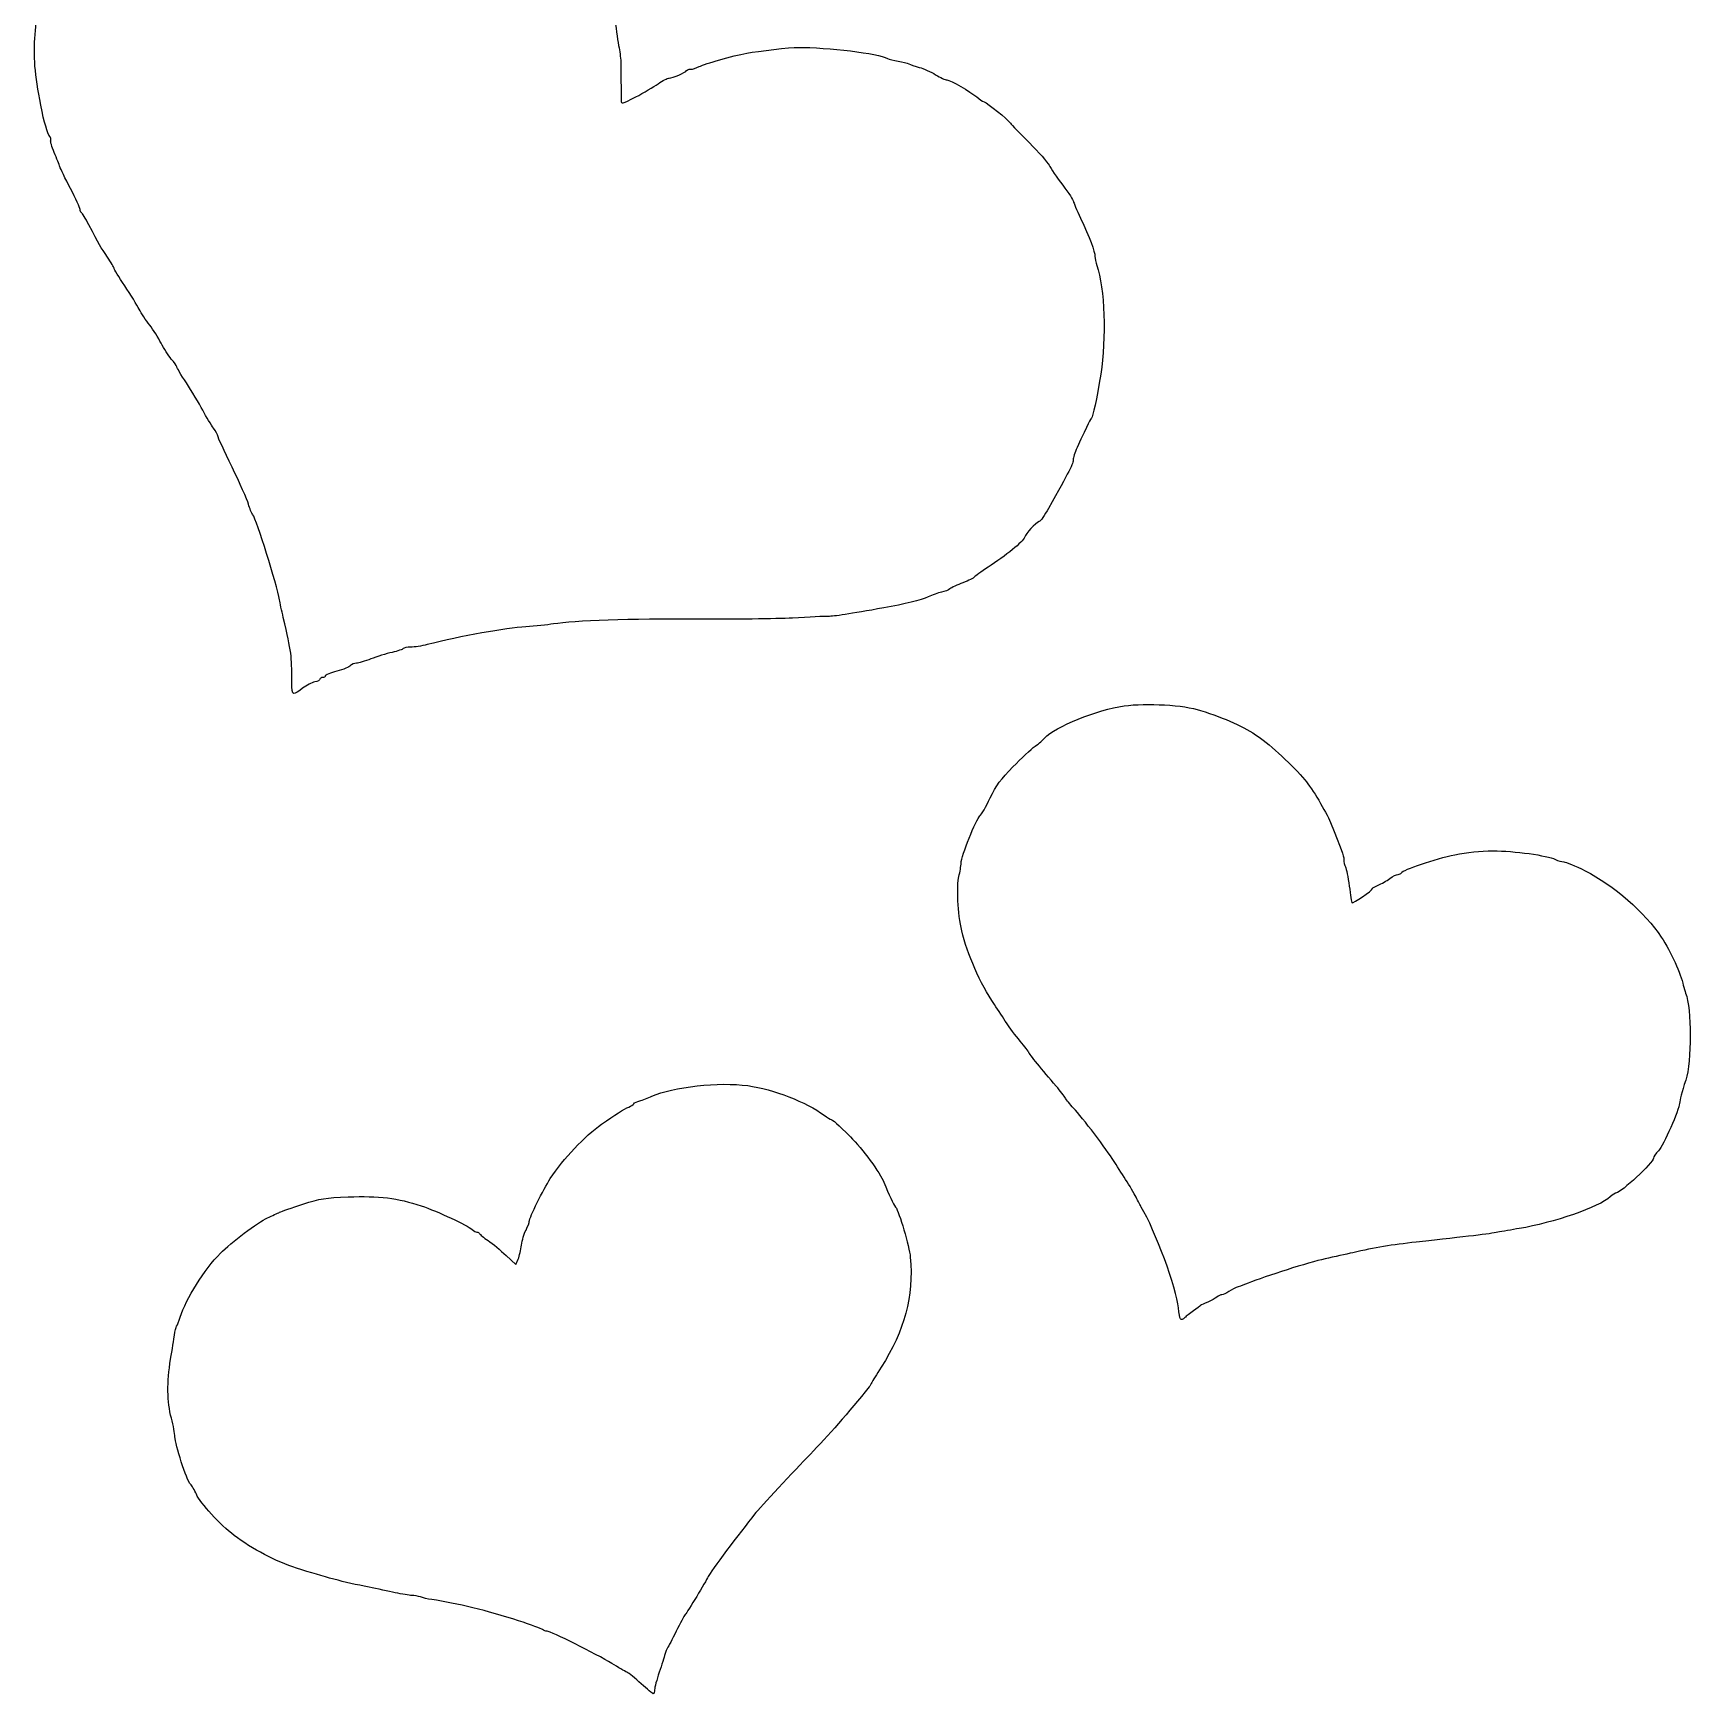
# Model space of a CAD drawing. Header units: centimetres. Extents: x -7.4 to 4.1, y -10.7 to 15.8.
# Drawn here: x -4.11 to 2.7, y -10.29 to -3.47 of the extents above; entities that cross this region are included whole.
import ezdxf

# ---------------------------------------------------------------- set-up
doc = ezdxf.new("R2010")
doc.units = ezdxf.units.CM
doc.header["$MEASUREMENT"] = 0
doc.layers.add('Layer 1', color=7, linetype='Continuous')

msp = doc.modelspace()

# ---------------------------------------------------------------- linework, layer by layer
at = {"layer": 'Layer 1'}
for points, knots in [([(-3.00764, -6.15999), (-2.99207, -6.14821), (-2.96975, -6.13646), (-2.95803, -6.13389), (-2.95803, -6.13389), (-2.94631, -6.13132), (-2.93673, -6.12617), (-2.93673, -6.12245), (-2.93673, -6.12245), (-2.93673, -6.11872), (-2.93177, -6.11568), (-2.9257, -6.11568), (-2.9257, -6.11568), (-2.91964, -6.11568), (-2.91468, -6.11274), (-2.91468, -6.10915), (-2.91468, -6.10915), (-2.91468, -6.10555), (-2.89318, -6.09679), (-2.8669, -6.08968), (-2.8669, -6.08968), (-2.84062, -6.08257), (-2.81541, -6.07228), (-2.81088, -6.06682), (-2.81088, -6.06682), (-2.80634, -6.06135), (-2.7956, -6.05689), (-2.787, -6.05691), (-2.787, -6.05691), (-2.7784, -6.05692), (-2.75152, -6.04896), (-2.72726, -6.03923), (-2.72726, -6.03923), (-2.70301, -6.0295), (-2.664, -6.01735), (-2.64056, -6.01223), (-2.64056, -6.01223), (-2.61713, -6.00711), (-2.59627, -6.00018), (-2.5942, -5.99683), (-2.5942, -5.99683), (-2.59212, -5.99348), (-2.57844, -5.99074), (-2.56379, -5.99074), (-2.56379, -5.99074), (-2.54913, -5.99074), (-2.51873, -5.98611), (-2.49624, -5.98046), (-2.49624, -5.98046), (-2.35858, -5.94588), (-2.17202, -5.91199), (-2.09153, -5.90696), (-2.09153, -5.90696), (-2.05313, -5.90455), (-2.00186, -5.8994), (-1.97761, -5.89551), (-1.97761, -5.89551), (-1.8932, -5.88196), (-1.65984, -5.8743), (-1.38965, -5.87622), (-1.38965, -5.87622), (-1.24009, -5.87728), (-1.06315, -5.87502), (-0.99645, -5.87119), (-0.99645, -5.87119), (-0.92975, -5.86735), (-0.86369, -5.86439), (-0.84964, -5.8646), (-0.84964, -5.8646), (-0.82769, -5.86493), (-0.7613, -5.85471), (-0.62162, -5.82951), (-0.62162, -5.82951), (-0.53679, -5.8142), (-0.46827, -5.7971), (-0.43972, -5.7841), (-0.43972, -5.7841), (-0.42254, -5.77628), (-0.39774, -5.76786), (-0.3846, -5.76538), (-0.3846, -5.76538), (-0.37146, -5.76291), (-0.35575, -5.75663), (-0.34969, -5.75143), (-0.34969, -5.75143), (-0.34363, -5.74623), (-0.31971, -5.7349), (-0.29654, -5.72624), (-0.29654, -5.72624), (-0.27338, -5.71759), (-0.25236, -5.70717), (-0.24984, -5.70309), (-0.24984, -5.70309), (-0.24732, -5.69901), (-0.22198, -5.68076), (-0.19354, -5.66252), (-0.19354, -5.66252), (-0.12106, -5.61607), (-0.04943, -5.55736), (-0.04388, -5.53988), (-0.04388, -5.53988), (-0.03857, -5.52315), (0.00178, -5.47998), (0.01646, -5.47533), (0.01646, -5.47533), (0.02179, -5.47364), (0.03906, -5.44918), (0.05483, -5.42098), (0.05483, -5.42098), (0.1391, -5.27025), (0.15821, -5.23268), (0.1566, -5.22093), (0.1566, -5.22093), (0.15563, -5.21383), (0.1625, -5.19148), (0.17188, -5.17127), (0.17188, -5.17127), (0.21921, -5.06926), (0.22696, -5.05339), (0.23106, -5.05), (0.23106, -5.05), (0.23735, -5.0448), (0.2525, -4.97288), (0.269, -4.86993), (0.269, -4.86993), (0.29285, -4.7211), (0.28556, -4.5156), (0.25312, -4.42255), (0.25312, -4.42255), (0.249, -4.41072), (0.24562, -4.39416), (0.24562, -4.38575), (0.24562, -4.38575), (0.24562, -4.36649), (0.22307, -4.30696), (0.18609, -4.22858), (0.18609, -4.22858), (0.17033, -4.19517), (0.15743, -4.16425), (0.15743, -4.15987), (0.15743, -4.15987), (0.15743, -4.15549), (0.13752, -4.12548), (0.11319, -4.09319), (0.11319, -4.09319), (0.08885, -4.0609), (0.06361, -4.02402), (0.05709, -4.01123), (0.05709, -4.01123), (0.05057, -3.99845), (0.01429, -3.95718), (-0.02353, -3.91952), (-0.02353, -3.91952), (-0.06136, -3.88186), (-0.09647, -3.84536), (-0.10157, -3.83841), (-0.10157, -3.83841), (-0.11353, -3.8221), (-0.19561, -3.75579), (-0.21002, -3.7508), (-0.21002, -3.7508), (-0.2161, -3.7487), (-0.22934, -3.73978), (-0.23945, -3.73098), (-0.23945, -3.73098), (-0.26552, -3.70829), (-0.34855, -3.66094), (-0.36226, -3.66094), (-0.36226, -3.66094), (-0.3686, -3.66094), (-0.38954, -3.65124), (-0.40879, -3.6394), (-0.40879, -3.6394), (-0.42804, -3.62755), (-0.45817, -3.61401), (-0.47575, -3.60931), (-0.47575, -3.60931), (-0.49332, -3.60461), (-0.51279, -3.59817), (-0.51901, -3.59501), (-0.51901, -3.59501), (-0.52523, -3.59185), (-0.54495, -3.58679), (-0.56283, -3.58377), (-0.56283, -3.58377), (-0.5807, -3.58074), (-0.60042, -3.57554), (-0.60664, -3.57219), (-0.60664, -3.57219), (-0.64385, -3.55219), (-0.8511, -3.52675), (-0.9744, -3.52705), (-0.9744, -3.52705), (-1.00466, -3.52712), (-1.13658, -3.54219), (-1.18386, -3.55097), (-1.18386, -3.55097), (-1.24407, -3.56216), (-1.35465, -3.59342), (-1.37953, -3.60628), (-1.37953, -3.60628), (-1.39076, -3.61209), (-1.40645, -3.61684), (-1.41439, -3.61684), (-1.41439, -3.61684), (-1.42234, -3.61684), (-1.42995, -3.61932), (-1.4313, -3.62235), (-1.4313, -3.62235), (-1.43498, -3.63064), (-1.48745, -3.65359), (-1.50271, -3.65359), (-1.50271, -3.65359), (-1.51005, -3.65359), (-1.53046, -3.66402), (-1.54807, -3.67677), (-1.54807, -3.67677), (-1.56567, -3.68953), (-1.60713, -3.71388), (-1.6402, -3.73089), (-1.6402, -3.73089), (-1.69644, -3.75983), (-1.70031, -3.76082), (-1.7001, -3.74629), (-1.7001, -3.74629), (-1.69998, -3.73775), (-1.70017, -3.7043), (-1.70053, -3.67196), (-1.70053, -3.67196), (-1.70088, -3.63962), (-1.70119, -3.60324), (-1.70121, -3.59111), (-1.70121, -3.59111), (-1.70123, -3.57899), (-1.70456, -3.55088), (-1.70861, -3.52864), (-1.70861, -3.52864), (-1.71265, -3.50641), (-1.71992, -3.4568), (-1.72475, -3.4184), (-1.72475, -3.4184), (-1.72958, -3.38), (-1.73639, -3.34489), (-1.7399, -3.34038), (-1.7399, -3.34038), (-1.7434, -3.33587), (-1.75635, -3.29618), (-1.76869, -3.25219), (-1.76869, -3.25219), (-1.78102, -3.20819), (-1.80394, -3.14573), (-1.81961, -3.11339), (-1.81961, -3.11339), (-1.83529, -3.08106), (-1.85309, -3.04223), (-1.85917, -3.02711), (-1.85917, -3.02711), (-1.86525, -3.01199), (-1.88008, -2.98719), (-1.89212, -2.97199), (-1.89212, -2.97199), (-1.90416, -2.95679), (-1.92336, -2.92738), (-1.93479, -2.90663), (-1.93479, -2.90663), (-1.96277, -2.85582), (-2.06898, -2.73914), (-2.16981, -2.64846), (-2.16981, -2.64846), (-2.20349, -2.61816), (-2.39703, -2.49971), (-2.41285, -2.49971), (-2.41285, -2.49971), (-2.41473, -2.49971), (-2.42467, -2.49309), (-2.43495, -2.48501), (-2.43495, -2.48501), (-2.44523, -2.47692), (-2.45865, -2.47031), (-2.46478, -2.47031), (-2.46478, -2.47031), (-2.4709, -2.47031), (-2.49278, -2.46217), (-2.5134, -2.45221), (-2.5134, -2.45221), (-2.53401, -2.44226), (-2.55914, -2.43228), (-2.56925, -2.43005), (-2.56925, -2.43005), (-2.77338, -2.38482), (-2.81553, -2.37968), (-2.94523, -2.38419), (-2.94523, -2.38419), (-3.07108, -2.38856), (-3.11469, -2.39497), (-3.2134, -2.42357), (-3.2134, -2.42357), (-3.24632, -2.43311), (-3.27701, -2.44091), (-3.28159, -2.44091), (-3.28159, -2.44091), (-3.28617, -2.44091), (-3.31381, -2.45207), (-3.343, -2.46571), (-3.343, -2.46571), (-3.37219, -2.47935), (-3.40491, -2.49258), (-3.41572, -2.49511), (-3.41572, -2.49511), (-3.42652, -2.49764), (-3.44528, -2.50963), (-3.45741, -2.52175), (-3.45741, -2.52175), (-3.46954, -2.53388), (-3.48224, -2.54381), (-3.48564, -2.54381), (-3.48564, -2.54381), (-3.48903, -2.54381), (-3.509, -2.55538), (-3.53001, -2.56953), (-3.53001, -2.56953), (-3.55102, -2.58368), (-3.57082, -2.59527), (-3.57401, -2.59529), (-3.57401, -2.59529), (-3.5772, -2.59531), (-3.59206, -2.60606), (-3.60702, -2.61917), (-3.60702, -2.61917), (-3.62199, -2.63229), (-3.65571, -2.65956), (-3.68195, -2.67977), (-3.68195, -2.67977), (-3.70819, -2.69998), (-3.72984, -2.72065), (-3.73007, -2.72571), (-3.73007, -2.72571), (-3.73029, -2.73076), (-3.73296, -2.73493), (-3.73599, -2.73499), (-3.73599, -2.73499), (-3.7447, -2.73513), (-3.80397, -2.79228), (-3.80397, -2.80053), (-3.80397, -2.80053), (-3.80397, -2.80853), (-3.84652, -2.87327), (-3.8598, -2.88549), (-3.8598, -2.88549), (-3.86424, -2.88957), (-3.87525, -2.90531), (-3.88429, -2.92047), (-3.88429, -2.92047), (-3.89332, -2.93563), (-3.90536, -2.94803), (-3.91105, -2.94803), (-3.91105, -2.94803), (-3.91673, -2.94803), (-3.93303, -2.97035), (-3.94726, -2.99764), (-3.94726, -2.99764), (-3.9615, -3.02492), (-3.98631, -3.0704), (-4.00238, -3.0987), (-4.00238, -3.0987), (-4.05286, -3.18753), (-4.06069, -3.20333), (-4.05639, -3.20763), (-4.05639, -3.20763), (-4.05088, -3.21314), (-4.06846, -3.28611), (-4.07529, -3.28611), (-4.07529, -3.28611), (-4.08, -3.28611), (-4.10235, -3.37955), (-4.09996, -3.38928), (-4.09996, -3.38928), (-4.09943, -3.39145), (-4.10217, -3.42948), (-4.10606, -3.4738), (-4.10606, -3.4738), (-4.1137, -3.56102), (-4.10746, -3.63878), (-4.08276, -3.76399), (-4.08276, -3.76399), (-4.06809, -3.83838), (-4.05608, -3.87951), (-4.04481, -3.89396), (-4.04481, -3.89396), (-4.041, -3.89884), (-4.03968, -3.90573), (-4.04188, -3.90927), (-4.04188, -3.90927), (-4.04407, -3.91282), (-4.03754, -3.93529), (-4.02738, -3.9592), (-4.02738, -3.9592), (-4.01722, -3.98312), (-4.00685, -4.0093), (-4.00434, -4.01739), (-4.00434, -4.01739), (-4.00184, -4.02547), (-3.98219, -4.06582), (-3.96068, -4.10706), (-3.96068, -4.10706), (-3.93916, -4.14829), (-3.92156, -4.18688), (-3.92156, -4.1928), (-3.92156, -4.1928), (-3.92156, -4.19873), (-3.91908, -4.20468), (-3.91605, -4.20603), (-3.91605, -4.20603), (-3.91302, -4.20737), (-3.89924, -4.22997), (-3.88543, -4.25625), (-3.88543, -4.25625), (-3.84224, -4.33842), (-3.83725, -4.34709), (-3.80924, -4.38844), (-3.80924, -4.38844), (-3.79421, -4.41062), (-3.78192, -4.43145), (-3.78192, -4.43473), (-3.78192, -4.43473), (-3.78192, -4.43801), (-3.76213, -4.47033), (-3.73794, -4.50655), (-3.73794, -4.50655), (-3.71375, -4.54278), (-3.68696, -4.58613), (-3.67841, -4.60289), (-3.67841, -4.60289), (-3.66986, -4.61965), (-3.6506, -4.64887), (-3.63562, -4.66783), (-3.63562, -4.66783), (-3.62063, -4.68679), (-3.59955, -4.72018), (-3.58877, -4.74202), (-3.58877, -4.74202), (-3.57798, -4.76387), (-3.55916, -4.79332), (-3.54694, -4.80746), (-3.54694, -4.80746), (-3.53472, -4.82161), (-3.52472, -4.8357), (-3.52471, -4.83876), (-3.52471, -4.83876), (-3.5247, -4.84183), (-3.50679, -4.87181), (-3.48491, -4.90538), (-3.48491, -4.90538), (-3.46302, -4.93895), (-3.43286, -4.98936), (-3.41788, -5.01739), (-3.41788, -5.01739), (-3.4029, -5.04543), (-3.38277, -5.0789), (-3.37315, -5.09177), (-3.37315, -5.09177), (-3.36352, -5.10463), (-3.35565, -5.11887), (-3.35565, -5.1234), (-3.35565, -5.1234), (-3.35565, -5.12794), (-3.32952, -5.18538), (-3.29758, -5.25106), (-3.29758, -5.25106), (-3.26565, -5.31673), (-3.23531, -5.38518), (-3.23017, -5.40316), (-3.23017, -5.40316), (-3.22503, -5.42114), (-3.2169, -5.44081), (-3.21212, -5.44687), (-3.21212, -5.44687), (-3.19748, -5.4654), (-3.11239, -5.73672), (-3.10262, -5.79598), (-3.10262, -5.79598), (-3.10063, -5.8081), (-3.09361, -5.84118), (-3.08703, -5.86947), (-3.08703, -5.86947), (-3.05291, -6.01614), (-3.05189, -6.0238), (-3.05208, -6.13222), (-3.05208, -6.13222), (-3.05214, -6.16368), (-3.0492, -6.18175), (-3.04406, -6.18162), (-3.04406, -6.18162), (-3.0396, -6.18151), (-3.02321, -6.17178), (-3.00764, -6.15999)], [0, 0, 0, 0, 0.008, 0.008, 0.008, 0.008, 0.016, 0.016, 0.016, 0.016, 0.024, 0.024, 0.024, 0.024, 0.032, 0.032, 0.032, 0.032, 0.04, 0.04, 0.04, 0.04, 0.048, 0.048, 0.048, 0.048, 0.056, 0.056, 0.056, 0.056, 0.064, 0.064, 0.064, 0.064, 0.072, 0.072, 0.072, 0.072, 0.08, 0.08, 0.08, 0.08, 0.088, 0.088, 0.088, 0.088, 0.096, 0.096, 0.096, 0.096, 0.104, 0.104, 0.104, 0.104, 0.112, 0.112, 0.112, 0.112, 0.12, 0.12, 0.12, 0.12, 0.128, 0.128, 0.128, 0.128, 0.136, 0.136, 0.136, 0.136, 0.144, 0.144, 0.144, 0.144, 0.152, 0.152, 0.152, 0.152, 0.16, 0.16, 0.16, 0.16, 0.168, 0.168, 0.168, 0.168, 0.176, 0.176, 0.176, 0.176, 0.184, 0.184, 0.184, 0.184, 0.192, 0.192, 0.192, 0.192, 0.2, 0.2, 0.2, 0.2, 0.208, 0.208, 0.208, 0.208, 0.216, 0.216, 0.216, 0.216, 0.224, 0.224, 0.224, 0.224, 0.232, 0.232, 0.232, 0.232, 0.24, 0.24, 0.24, 0.24, 0.248, 0.248, 0.248, 0.248, 0.256, 0.256, 0.256, 0.256, 0.264, 0.264, 0.264, 0.264, 0.272, 0.272, 0.272, 0.272, 0.28, 0.28, 0.28, 0.28, 0.288, 0.288, 0.288, 0.288, 0.296, 0.296, 0.296, 0.296, 0.304, 0.304, 0.304, 0.304, 0.312, 0.312, 0.312, 0.312, 0.32, 0.32, 0.32, 0.32, 0.328, 0.328, 0.328, 0.328, 0.336, 0.336, 0.336, 0.336, 0.344, 0.344, 0.344, 0.344, 0.352, 0.352, 0.352, 0.352, 0.36, 0.36, 0.36, 0.36, 0.368, 0.368, 0.368, 0.368, 0.376, 0.376, 0.376, 0.376, 0.384, 0.384, 0.384, 0.384, 0.392, 0.392, 0.392, 0.392, 0.4, 0.4, 0.4, 0.4, 0.408, 0.408, 0.408, 0.408, 0.416, 0.416, 0.416, 0.416, 0.424, 0.424, 0.424, 0.424, 0.432, 0.432, 0.432, 0.432, 0.44, 0.44, 0.44, 0.44, 0.448, 0.448, 0.448, 0.448, 0.456, 0.456, 0.456, 0.456, 0.464, 0.464, 0.464, 0.464, 0.472, 0.472, 0.472, 0.472, 0.48, 0.48, 0.48, 0.48, 0.488, 0.488, 0.488, 0.488, 0.496, 0.496, 0.496, 0.496, 0.504, 0.504, 0.504, 0.504, 0.512, 0.512, 0.512, 0.512, 0.52, 0.52, 0.52, 0.52, 0.528, 0.528, 0.528, 0.528, 0.536, 0.536, 0.536, 0.536, 0.544, 0.544, 0.544, 0.544, 0.552, 0.552, 0.552, 0.552, 0.56, 0.56, 0.56, 0.56, 0.568, 0.568, 0.568, 0.568, 0.576, 0.576, 0.576, 0.576, 0.584, 0.584, 0.584, 0.584, 0.592, 0.592, 0.592, 0.592, 0.6, 0.6, 0.6, 0.6, 0.608, 0.608, 0.608, 0.608, 0.616, 0.616, 0.616, 0.616, 0.624, 0.624, 0.624, 0.624, 0.632, 0.632, 0.632, 0.632, 0.64, 0.64, 0.64, 0.64, 0.648, 0.648, 0.648, 0.648, 0.656, 0.656, 0.656, 0.656, 0.664, 0.664, 0.664, 0.664, 0.672, 0.672, 0.672, 0.672, 0.68, 0.68, 0.68, 0.68, 0.688, 0.688, 0.688, 0.688, 0.696, 0.696, 0.696, 0.696, 0.704, 0.704, 0.704, 0.704, 0.712, 0.712, 0.712, 0.712, 0.72, 0.72, 0.72, 0.72, 0.728, 0.728, 0.728, 0.728, 0.736, 0.736, 0.736, 0.736, 0.744, 0.744, 0.744, 0.744, 0.752, 0.752, 0.752, 0.752, 0.76, 0.76, 0.76, 0.76, 0.768, 0.768, 0.768, 0.768, 0.776, 0.776, 0.776, 0.776, 0.784, 0.784, 0.784, 0.784, 0.792, 0.792, 0.792, 0.792, 0.8, 0.8, 0.8, 0.8, 0.808, 0.808, 0.808, 0.808, 0.816, 0.816, 0.816, 0.816, 0.824, 0.824, 0.824, 0.824, 0.832, 0.832, 0.832, 0.832, 0.84, 0.84, 0.84, 0.84, 0.848, 0.848, 0.848, 0.848, 0.856, 0.856, 0.856, 0.856, 0.864, 0.864, 0.864, 0.864, 0.872, 0.872, 0.872, 0.872, 0.88, 0.88, 0.88, 0.88, 0.888, 0.888, 0.888, 0.888, 0.896, 0.896, 0.896, 0.896, 0.904, 0.904, 0.904, 0.904, 0.912, 0.912, 0.912, 0.912, 0.92, 0.92, 0.92, 0.92, 0.928, 0.928, 0.928, 0.928, 0.936, 0.936, 0.936, 0.936, 0.944, 0.944, 0.944, 0.944, 0.952, 0.952, 0.952, 0.952, 0.96, 0.96, 0.96, 0.96, 0.968, 0.968, 0.968, 0.968, 0.976, 0.976, 0.976, 0.976, 0.984, 0.984, 0.984, 0.984, 1, 1, 1, 1]), ([(0.61441, -8.74474), (0.61975, -8.73955), (0.6357, -8.72731), (0.64985, -8.71753), (0.64985, -8.71753), (0.664, -8.70775), (0.67723, -8.69775), (0.67925, -8.6953), (0.67925, -8.6953), (0.68127, -8.69286), (0.6945, -8.68637), (0.70864, -8.68088), (0.70864, -8.68088), (0.72279, -8.67539), (0.73959, -8.66648), (0.74597, -8.66108), (0.74597, -8.66108), (0.75235, -8.65569), (0.76176, -8.65127), (0.76688, -8.65127), (0.76688, -8.65127), (0.77201, -8.65127), (0.78497, -8.64509), (0.7957, -8.63754), (0.7957, -8.63754), (0.80643, -8.62998), (0.82348, -8.62135), (0.83359, -8.61834), (0.83359, -8.61834), (0.84369, -8.61534), (0.86188, -8.60884), (0.87401, -8.60389), (0.87401, -8.60389), (0.94613, -8.57446), (1.12316, -8.51835), (1.19004, -8.50372), (1.19004, -8.50372), (1.22642, -8.49577), (1.27768, -8.48433), (1.30396, -8.4783), (1.30396, -8.4783), (1.3961, -8.45716), (1.46287, -8.44607), (1.56487, -8.43494), (1.56487, -8.43494), (1.77855, -8.41164), (1.86722, -8.40093), (1.89927, -8.39454), (1.89927, -8.39454), (1.91746, -8.39091), (1.95715, -8.38389), (1.98746, -8.37895), (1.98746, -8.37895), (2.12602, -8.35635), (2.31704, -8.2899), (2.36127, -8.2489), (2.36127, -8.2489), (2.3711, -8.2398), (2.38245, -8.23235), (2.38649, -8.23235), (2.38649, -8.23235), (2.40471, -8.23235), (2.53868, -8.10727), (2.53868, -8.09027), (2.53868, -8.09027), (2.53868, -8.08506), (2.54804, -8.07107), (2.55949, -8.05919), (2.55949, -8.05919), (2.57867, -8.03928), (2.64469, -7.89042), (2.64567, -7.86487), (2.64567, -7.86487), (2.64622, -7.85062), (2.65443, -7.81976), (2.67109, -7.76933), (2.67109, -7.76933), (2.69585, -7.69435), (2.6956, -7.47452), (2.67067, -7.41287), (2.67067, -7.41287), (2.6674, -7.40479), (2.6631, -7.38991), (2.6611, -7.3798), (2.6611, -7.3798), (2.65187, -7.33302), (2.61079, -7.2431), (2.57063, -7.18176), (2.57063, -7.18176), (2.50544, -7.0822), (2.37355, -6.96729), (2.2582, -6.90954), (2.2582, -6.90954), (2.2177, -6.88927), (2.17809, -6.87268), (2.17017, -6.87268), (2.17017, -6.87268), (2.16225, -6.87268), (2.14684, -6.86822), (2.13593, -6.86276), (2.13593, -6.86276), (2.10358, -6.84659), (1.96552, -6.8277), (1.87967, -6.8277), (1.87967, -6.8277), (1.82659, -6.8277), (1.77393, -6.83302), (1.72275, -6.84354), (1.72275, -6.84354), (1.64479, -6.85958), (1.50812, -6.90581), (1.50362, -6.91767), (1.50362, -6.91767), (1.50227, -6.92122), (1.49626, -6.92413), (1.49027, -6.92413), (1.49027, -6.92413), (1.48427, -6.92413), (1.46884, -6.93187), (1.45597, -6.94133), (1.45597, -6.94133), (1.4431, -6.95079), (1.42183, -6.96277), (1.40869, -6.96794), (1.40869, -6.96794), (1.39555, -6.97312), (1.3848, -6.97986), (1.3848, -6.98292), (1.3848, -6.98292), (1.3848, -6.98985), (1.30502, -7.04531), (1.30111, -7.04111), (1.30111, -7.04111), (1.29954, -7.03942), (1.29438, -7.00851), (1.28963, -6.97242), (1.28963, -6.97242), (1.28489, -6.93632), (1.2779, -6.90098), (1.27411, -6.89389), (1.27411, -6.89389), (1.27031, -6.8868), (1.26721, -6.87314), (1.26721, -6.86354), (1.26721, -6.86354), (1.26721, -6.84745), (1.25791, -6.82159), (1.21238, -6.71099), (1.21238, -6.71099), (1.19347, -6.66506), (1.13772, -6.57218), (1.10745, -6.53616), (1.10745, -6.53616), (1.06113, -6.48105), (0.96602, -6.39259), (0.91538, -6.35752), (0.91538, -6.35752), (0.86057, -6.31957), (0.77985, -6.28298), (0.67925, -6.25049), (0.67925, -6.25049), (0.61115, -6.2285), (0.45808, -6.21956), (0.36493, -6.23214), (0.36493, -6.23214), (0.25729, -6.24667), (0.07762, -6.31935), (0.03981, -6.36364), (0.03981, -6.36364), (0.03374, -6.37076), (0.01555, -6.38628), (-0.00061, -6.39812), (-0.00061, -6.39812), (-0.01677, -6.40996), (-0.05771, -6.44799), (-0.09161, -6.48264), (-0.09161, -6.48264), (-0.14075, -6.53287), (-0.15958, -6.55875), (-0.18457, -6.61042), (-0.18457, -6.61042), (-0.20181, -6.64606), (-0.22076, -6.67914), (-0.22668, -6.68392), (-0.22668, -6.68392), (-0.24227, -6.69652), (-0.30389, -6.85017), (-0.30425, -6.87733), (-0.30425, -6.87733), (-0.30442, -6.88999), (-0.30846, -6.9148), (-0.31322, -6.93245), (-0.31322, -6.93245), (-0.32339, -6.97011), (-0.31719, -7.08779), (-0.30147, -7.15564), (-0.30147, -7.15564), (-0.27941, -7.25086), (-0.22541, -7.37286), (-0.16727, -7.45882), (-0.16727, -7.45882), (-0.15155, -7.48205), (-0.12928, -7.51595), (-0.11779, -7.53414), (-0.11779, -7.53414), (-0.10629, -7.55233), (-0.081, -7.58597), (-0.0616, -7.60889), (-0.0616, -7.60889), (-0.04219, -7.63182), (-0.02631, -7.65259), (-0.02631, -7.65505), (-0.02631, -7.65505), (-0.02631, -7.65964), (0.03091, -7.73033), (0.08609, -7.79394), (0.08609, -7.79394), (0.10309, -7.81353), (0.12031, -7.83557), (0.12436, -7.84291), (0.12436, -7.84291), (0.1284, -7.85025), (0.14345, -7.86894), (0.1578, -7.88445), (0.1578, -7.88445), (0.19237, -7.92179), (0.29644, -8.05838), (0.32208, -8.10006), (0.32208, -8.10006), (0.33327, -8.11825), (0.3554, -8.15297), (0.37126, -8.17723), (0.37126, -8.17723), (0.38712, -8.20148), (0.40664, -8.23455), (0.41464, -8.25072), (0.41464, -8.25072), (0.42263, -8.26689), (0.43216, -8.28508), (0.4358, -8.29114), (0.4358, -8.29114), (0.49191, -8.3845), (0.58128, -8.62636), (0.58854, -8.70448), (0.58854, -8.70448), (0.59325, -8.75516), (0.59726, -8.76139), (0.61441, -8.74474)], [0, 0, 0, 0, 0.015873, 0.015873, 0.015873, 0.015873, 0.031746, 0.031746, 0.031746, 0.031746, 0.047619, 0.047619, 0.047619, 0.047619, 0.0634921, 0.0634921, 0.0634921, 0.0634921, 0.0793651, 0.0793651, 0.0793651, 0.0793651, 0.0952381, 0.0952381, 0.0952381, 0.0952381, 0.1111111, 0.1111111, 0.1111111, 0.1111111, 0.1269841, 0.1269841, 0.1269841, 0.1269841, 0.1428571, 0.1428571, 0.1428571, 0.1428571, 0.1587302, 0.1587302, 0.1587302, 0.1587302, 0.1746032, 0.1746032, 0.1746032, 0.1746032, 0.1904762, 0.1904762, 0.1904762, 0.1904762, 0.2063492, 0.2063492, 0.2063492, 0.2063492, 0.2222222, 0.2222222, 0.2222222, 0.2222222, 0.2380952, 0.2380952, 0.2380952, 0.2380952, 0.2539683, 0.2539683, 0.2539683, 0.2539683, 0.2698413, 0.2698413, 0.2698413, 0.2698413, 0.2857143, 0.2857143, 0.2857143, 0.2857143, 0.3015873, 0.3015873, 0.3015873, 0.3015873, 0.3174603, 0.3174603, 0.3174603, 0.3174603, 0.3333333, 0.3333333, 0.3333333, 0.3333333, 0.3492063, 0.3492063, 0.3492063, 0.3492063, 0.3650794, 0.3650794, 0.3650794, 0.3650794, 0.3809524, 0.3809524, 0.3809524, 0.3809524, 0.3968254, 0.3968254, 0.3968254, 0.3968254, 0.4126984, 0.4126984, 0.4126984, 0.4126984, 0.4285714, 0.4285714, 0.4285714, 0.4285714, 0.4444444, 0.4444444, 0.4444444, 0.4444444, 0.4603175, 0.4603175, 0.4603175, 0.4603175, 0.4761905, 0.4761905, 0.4761905, 0.4761905, 0.4920635, 0.4920635, 0.4920635, 0.4920635, 0.5079365, 0.5079365, 0.5079365, 0.5079365, 0.5238095, 0.5238095, 0.5238095, 0.5238095, 0.5396825, 0.5396825, 0.5396825, 0.5396825, 0.5555556, 0.5555556, 0.5555556, 0.5555556, 0.5714286, 0.5714286, 0.5714286, 0.5714286, 0.5873016, 0.5873016, 0.5873016, 0.5873016, 0.6031746, 0.6031746, 0.6031746, 0.6031746, 0.6190476, 0.6190476, 0.6190476, 0.6190476, 0.6349206, 0.6349206, 0.6349206, 0.6349206, 0.6507937, 0.6507937, 0.6507937, 0.6507937, 0.6666667, 0.6666667, 0.6666667, 0.6666667, 0.6825397, 0.6825397, 0.6825397, 0.6825397, 0.6984127, 0.6984127, 0.6984127, 0.6984127, 0.7142857, 0.7142857, 0.7142857, 0.7142857, 0.7301587, 0.7301587, 0.7301587, 0.7301587, 0.7460317, 0.7460317, 0.7460317, 0.7460317, 0.7619048, 0.7619048, 0.7619048, 0.7619048, 0.7777778, 0.7777778, 0.7777778, 0.7777778, 0.7936508, 0.7936508, 0.7936508, 0.7936508, 0.8095238, 0.8095238, 0.8095238, 0.8095238, 0.8253968, 0.8253968, 0.8253968, 0.8253968, 0.8412698, 0.8412698, 0.8412698, 0.8412698, 0.8571429, 0.8571429, 0.8571429, 0.8571429, 0.8730159, 0.8730159, 0.8730159, 0.8730159, 0.8888889, 0.8888889, 0.8888889, 0.8888889, 0.9047619, 0.9047619, 0.9047619, 0.9047619, 0.9206349, 0.9206349, 0.9206349, 0.9206349, 0.9365079, 0.9365079, 0.9365079, 0.9365079, 0.952381, 0.952381, 0.952381, 0.952381, 0.968254, 0.968254, 0.968254, 0.968254, 1, 1, 1, 1]), ([(-1.56236, -10.27342), (-1.56236, -10.26419), (-1.55386, -10.23194), (-1.54348, -10.20176), (-1.54348, -10.20176), (-1.53309, -10.17159), (-1.52272, -10.13863), (-1.52044, -10.12853), (-1.52044, -10.12853), (-1.51816, -10.11842), (-1.51324, -10.10628), (-1.50951, -10.10154), (-1.50951, -10.10154), (-1.50578, -10.09681), (-1.48979, -10.06619), (-1.47398, -10.0335), (-1.47398, -10.0335), (-1.45818, -10.00082), (-1.44168, -9.96997), (-1.43733, -9.96494), (-1.43733, -9.96494), (-1.42748, -9.95359), (-1.3519, -9.82884), (-1.34274, -9.80882), (-1.34274, -9.80882), (-1.33476, -9.79141), (-1.21206, -9.62678), (-1.15178, -9.55262), (-1.15178, -9.55262), (-1.12951, -9.52523), (-0.98833, -9.37282), (-0.92295, -9.30559), (-0.92295, -9.30559), (-0.8531, -9.23377), (-0.76547, -9.13349), (-0.68192, -9.02977), (-0.68192, -9.02977), (-0.67867, -9.02573), (-0.67365, -9.01746), (-0.67078, -9.0114), (-0.67078, -9.0114), (-0.66791, -9.00533), (-0.65073, -8.97722), (-0.6326, -8.94893), (-0.6326, -8.94893), (-0.53523, -8.79694), (-0.49857, -8.65883), (-0.51263, -8.49693), (-0.51263, -8.49693), (-0.51638, -8.45371), (-0.55853, -8.30946), (-0.57276, -8.29114), (-0.57276, -8.29114), (-0.5832, -8.2777), (-0.60011, -8.24179), (-0.62078, -8.18913), (-0.62078, -8.18913), (-0.63562, -8.15133), (-0.70952, -8.05113), (-0.75881, -8.00199), (-0.75881, -8.00199), (-0.80991, -7.95103), (-0.83209, -7.93102), (-0.83746, -7.93102), (-0.83746, -7.93102), (-0.84056, -7.93102), (-0.85362, -7.9232), (-0.86648, -7.91364), (-0.86648, -7.91364), (-0.93966, -7.85929), (-1.07343, -7.80749), (-1.18019, -7.79216), (-1.18019, -7.79216), (-1.29426, -7.77577), (-1.48953, -7.79727), (-1.57331, -7.83544), (-1.57331, -7.83544), (-1.5898, -7.84295), (-1.61231, -7.85136), (-1.62332, -7.85412), (-1.62332, -7.85412), (-1.63433, -7.85689), (-1.64529, -7.86229), (-1.64767, -7.86614), (-1.64767, -7.86614), (-1.65004, -7.86998), (-1.65911, -7.87617), (-1.66781, -7.8799), (-1.66781, -7.8799), (-1.68802, -7.88854), (-1.7253, -7.91198), (-1.77998, -7.95042), (-1.77998, -7.95042), (-1.8502, -7.99978), (-1.93637, -8.0912), (-1.99088, -8.17417), (-1.99088, -8.17417), (-2.019, -8.21698), (-2.07683, -8.33492), (-2.07683, -8.34948), (-2.07683, -8.34948), (-2.07683, -8.3541), (-2.08298, -8.37015), (-2.09049, -8.38514), (-2.09049, -8.38514), (-2.098, -8.40014), (-2.10617, -8.42792), (-2.10866, -8.44688), (-2.10866, -8.44688), (-2.11114, -8.46584), (-2.1174, -8.49163), (-2.12256, -8.50419), (-2.12256, -8.50419), (-2.12256, -8.50419), (-2.13195, -8.52703), (-2.13195, -8.52703), (-2.13195, -8.52703), (-2.13195, -8.52703), (-2.17237, -8.48929), (-2.17237, -8.48929), (-2.17237, -8.48929), (-2.19461, -8.46853), (-2.22768, -8.44128), (-2.24587, -8.42873), (-2.24587, -8.42873), (-2.26406, -8.41618), (-2.28004, -8.40324), (-2.28139, -8.39998), (-2.28139, -8.39998), (-2.28274, -8.39671), (-2.28744, -8.39404), (-2.29184, -8.39404), (-2.29184, -8.39404), (-2.29624, -8.39404), (-2.3052, -8.38918), (-2.31177, -8.38324), (-2.31177, -8.38324), (-2.33198, -8.36494), (-2.4518, -8.30923), (-2.52148, -8.28572), (-2.52148, -8.28572), (-2.6158, -8.25389), (-2.69537, -8.24409), (-2.82043, -8.24888), (-2.82043, -8.24888), (-2.91528, -8.25252), (-2.93371, -8.25553), (-3.00655, -8.27933), (-3.00655, -8.27933), (-3.05101, -8.29386), (-3.09401, -8.30877), (-3.10209, -8.31248), (-3.10209, -8.31248), (-3.11017, -8.31619), (-3.13265, -8.3265), (-3.15204, -8.3354), (-3.15204, -8.3354), (-3.19102, -8.35329), (-3.30262, -8.43699), (-3.34514, -8.48023), (-3.34514, -8.48023), (-3.41116, -8.54735), (-3.48666, -8.66767), (-3.51012, -8.74314), (-3.51012, -8.74314), (-3.51514, -8.75931), (-3.52176, -8.77585), (-3.52482, -8.77989), (-3.52482, -8.77989), (-3.52788, -8.78393), (-3.53211, -8.80047), (-3.53421, -8.81664), (-3.53421, -8.81664), (-3.53632, -8.8328), (-3.54328, -8.87745), (-3.54969, -8.91585), (-3.54969, -8.91585), (-3.5654, -9.01008), (-3.56436, -9.09098), (-3.54656, -9.15789), (-3.54656, -9.15789), (-3.53858, -9.18793), (-3.53204, -9.22235), (-3.53204, -9.23436), (-3.53204, -9.23436), (-3.53204, -9.26398), (-3.48281, -9.41446), (-3.4684, -9.42886), (-3.4684, -9.42886), (-3.46204, -9.43522), (-3.45096, -9.45386), (-3.44378, -9.47028), (-3.44378, -9.47028), (-3.42764, -9.50716), (-3.34676, -9.59565), (-3.28912, -9.63949), (-3.28912, -9.63949), (-3.21502, -9.69584), (-3.1167, -9.74747), (-3.03227, -9.77436), (-3.03227, -9.77436), (-2.91394, -9.81206), (-2.84168, -9.83106), (-2.73461, -9.85263), (-2.73461, -9.85263), (-2.70228, -9.85915), (-2.65385, -9.86932), (-2.62699, -9.87524), (-2.62699, -9.87524), (-2.60014, -9.88115), (-2.56976, -9.88599), (-2.55949, -9.88599), (-2.55949, -9.88599), (-2.54921, -9.88599), (-2.53315, -9.8889), (-2.52379, -9.89245), (-2.52379, -9.89245), (-2.51443, -9.896), (-2.49355, -9.90083), (-2.47738, -9.90319), (-2.47738, -9.90319), (-2.37329, -9.91837), (-2.2497, -9.94855), (-2.12093, -9.99022), (-2.12093, -9.99022), (-2.0704, -10.00657), (-2.02592, -10.02288), (-2.02208, -10.02647), (-2.02208, -10.02647), (-2.01824, -10.03005), (-2.00997, -10.03302), (-2.0037, -10.03306), (-2.0037, -10.03306), (-1.98912, -10.03316), (-1.80137, -10.12694), (-1.73875, -10.16541), (-1.73875, -10.16541), (-1.71248, -10.18155), (-1.68436, -10.1977), (-1.67628, -10.20129), (-1.67628, -10.20129), (-1.6682, -10.20488), (-1.64174, -10.22631), (-1.61748, -10.24891), (-1.61748, -10.24891), (-1.59323, -10.27151), (-1.57091, -10.29005), (-1.56787, -10.29011), (-1.56787, -10.29011), (-1.56484, -10.29017), (-1.56236, -10.28266), (-1.56236, -10.27342)], [0, 0, 0, 0, 0.015625, 0.015625, 0.015625, 0.015625, 0.03125, 0.03125, 0.03125, 0.03125, 0.046875, 0.046875, 0.046875, 0.046875, 0.0625, 0.0625, 0.0625, 0.0625, 0.078125, 0.078125, 0.078125, 0.078125, 0.09375, 0.09375, 0.09375, 0.09375, 0.109375, 0.109375, 0.109375, 0.109375, 0.125, 0.125, 0.125, 0.125, 0.140625, 0.140625, 0.140625, 0.140625, 0.15625, 0.15625, 0.15625, 0.15625, 0.171875, 0.171875, 0.171875, 0.171875, 0.1875, 0.1875, 0.1875, 0.1875, 0.203125, 0.203125, 0.203125, 0.203125, 0.21875, 0.21875, 0.21875, 0.21875, 0.234375, 0.234375, 0.234375, 0.234375, 0.25, 0.25, 0.25, 0.25, 0.265625, 0.265625, 0.265625, 0.265625, 0.28125, 0.28125, 0.28125, 0.28125, 0.296875, 0.296875, 0.296875, 0.296875, 0.3125, 0.3125, 0.3125, 0.3125, 0.328125, 0.328125, 0.328125, 0.328125, 0.34375, 0.34375, 0.34375, 0.34375, 0.359375, 0.359375, 0.359375, 0.359375, 0.375, 0.375, 0.375, 0.375, 0.390625, 0.390625, 0.390625, 0.390625, 0.40625, 0.40625, 0.40625, 0.40625, 0.421875, 0.421875, 0.421875, 0.421875, 0.4375, 0.4375, 0.4375, 0.4375, 0.453125, 0.453125, 0.453125, 0.453125, 0.46875, 0.46875, 0.46875, 0.46875, 0.484375, 0.484375, 0.484375, 0.484375, 0.5, 0.5, 0.5, 0.5, 0.515625, 0.515625, 0.515625, 0.515625, 0.53125, 0.53125, 0.53125, 0.53125, 0.546875, 0.546875, 0.546875, 0.546875, 0.5625, 0.5625, 0.5625, 0.5625, 0.578125, 0.578125, 0.578125, 0.578125, 0.59375, 0.59375, 0.59375, 0.59375, 0.609375, 0.609375, 0.609375, 0.609375, 0.625, 0.625, 0.625, 0.625, 0.640625, 0.640625, 0.640625, 0.640625, 0.65625, 0.65625, 0.65625, 0.65625, 0.671875, 0.671875, 0.671875, 0.671875, 0.6875, 0.6875, 0.6875, 0.6875, 0.703125, 0.703125, 0.703125, 0.703125, 0.71875, 0.71875, 0.71875, 0.71875, 0.734375, 0.734375, 0.734375, 0.734375, 0.75, 0.75, 0.75, 0.75, 0.765625, 0.765625, 0.765625, 0.765625, 0.78125, 0.78125, 0.78125, 0.78125, 0.796875, 0.796875, 0.796875, 0.796875, 0.8125, 0.8125, 0.8125, 0.8125, 0.828125, 0.828125, 0.828125, 0.828125, 0.84375, 0.84375, 0.84375, 0.84375, 0.859375, 0.859375, 0.859375, 0.859375, 0.875, 0.875, 0.875, 0.875, 0.890625, 0.890625, 0.890625, 0.890625, 0.90625, 0.90625, 0.90625, 0.90625, 0.921875, 0.921875, 0.921875, 0.921875, 0.9375, 0.9375, 0.9375, 0.9375, 0.953125, 0.953125, 0.953125, 0.953125, 0.96875, 0.96875, 0.96875, 0.96875, 1, 1, 1, 1])]:
    msp.add_open_spline(points, degree=3, knots=knots, dxfattribs=at)

doc.saveas('drawing.dxf')
